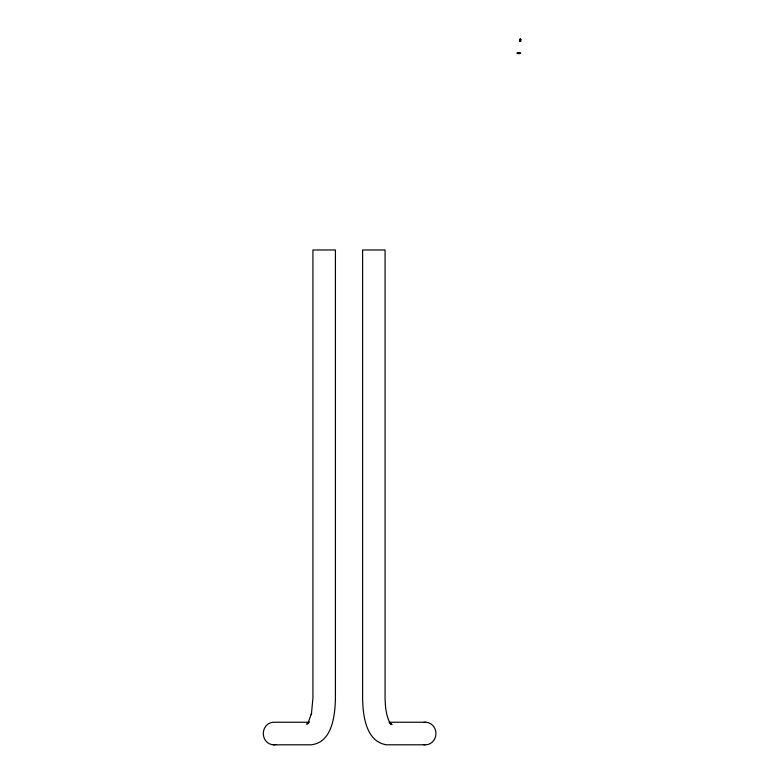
<?xml version="1.0" encoding="UTF-8"?>
<svg xmlns="http://www.w3.org/2000/svg" width="784" height="784" viewBox="0 0 784 784"><rect width="100%" height="100%" fill="white"/><g stroke="black" fill="none" stroke-linecap="round" stroke-linejoin="round"><path stroke-width="1.18" d="M519.89 40.709L520.174 39.2L520.174 41.307M520.547 39.298L520.625 41.307M308.769 722.564L306.72 724.23L309.053 721.643L307.749 723.632L311.601 713.293L311.346 714.645L312.943 698.25L312.943 249.978L335.425 249.978L335.425 698.681C334.974 715.518 332.298 742.585 311.032 744.8L273.41 744.8M520.625 39.298L520.341 41.307M517.068 53.077L520.586 53.077M517.068 53.253L520.586 53.253M517.822 53.626L519.831 53.626M308.778 722.24L274.106 722.24A11.29 10.466 90 0 0 263.336 734.618A11.29 10.466 90 0 0 276.125 744.516M389.06 722.24L425.869 722.24M425.173 744.8L386.61 744.8C365.922 741.831 362.953 715.576 362.61 698.818L362.61 249.978L385.071 249.978L385.071 698.123C385.316 707.021 386.071 716.341 390.648 724.2L389.53 722.103L391.971 724.749L390.05 722.926M519.959 39.298L519.89 41.307M520.008 53.302L517.646 53.302M424.056 722.348A11.29 10.427 90 0 1 435.943 733.893A11.29 10.427 90 0 1 423.37 744.565M520.703 39.2L519.802 39.2L519.802 41.307L520.703 41.307L520.703 39.2"/></g></svg>
